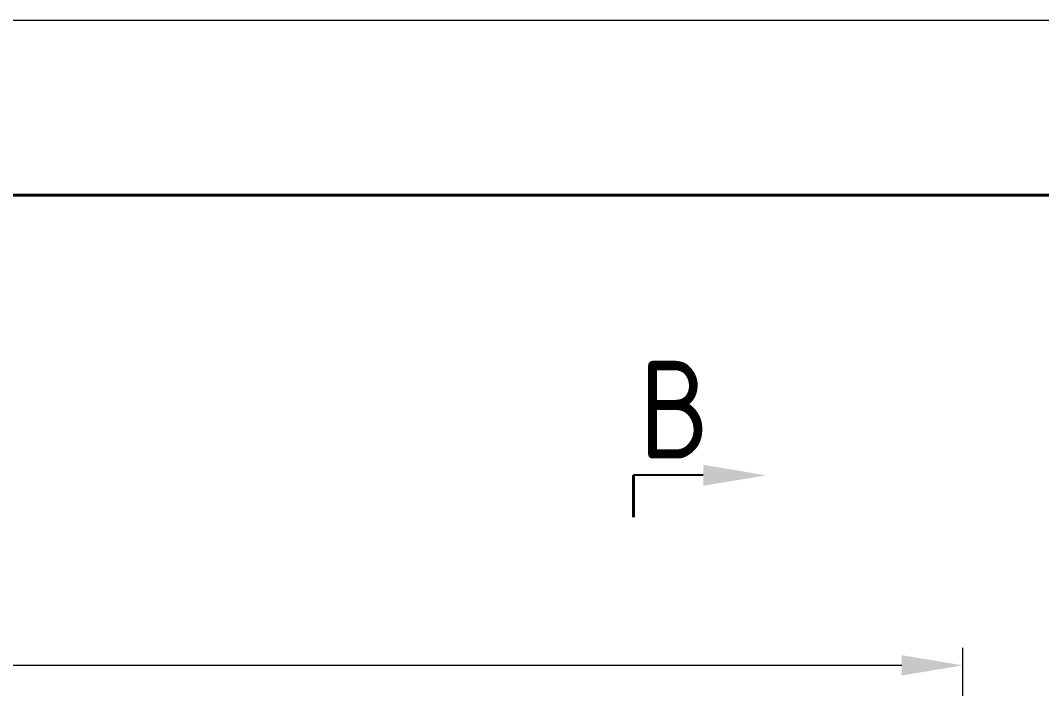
# Model space of a CAD drawing. Header units: millimetres. Extents: x 52110 to 400893, y -153728 to 31997.
# Drawn here: x 184523 to 186863, y -33071 to -31541 of the extents above; entities that cross this region are included whole.
import ezdxf

# ---------------------------------------------------------------- set-up
doc = ezdxf.new("R2010")
doc.units = ezdxf.units.MM
doc.header["$LTSCALE"] = 500
for name, color, linetype, lineweight in [('BIAOZHU', 3, 'Continuous', 25), ('SHI', 7, 'Continuous', 40), ('WEN', 3, 'Continuous', 20), ('XI', 2, 'Continuous', 20)]:
    doc.layers.add(name, color=color, linetype=linetype, lineweight=lineweight)
doc.styles.add('GB', font='gbenor.shx', dxfattribs={"bigfont": 'gbcbig.shx'})
doc.dimstyles.new('ISO-25$0', dxfattribs={"dimscale": 40, "dimtxt": 3.5, "dimasz": 3.5, "dimexe": 1, "dimexo": 0.2, "dimgap": 1.2, "dimtad": 1, "dimtoh": 1, "dimdec": 1, "dimzin": 9, "dimdsep": 46, "dimtxsty": 'GB', "dimcen": 0, "dimclrd": 3, "dimclre": 3, "dimclrt": 256, "dimadec": 0, "dimazin": 2, "dimtfac": 1, "dimtdec": 1, "dimtix": 1, "dimtmove": 0, "dimatfit": 3, "dimldrblk": 'DOTSMALL', "dimfxl": 0, "dimlwd": -1, "dimlwe": 20, "dimarcsym": 0})

# ---------------------------------------------------------------- blocks, each defined once
blk = doc.blocks.new('*D1107')
at = {"layer": 'Defpoints', "color": 0}
for p in [(165202.4, -33018.2), (165202.4, -35031.8), (186682.4, -35031.8)]:
    blk.add_point(p, dxfattribs=at)
at = {"layer": 'WEN', "color": 3, "linetype": 'ByBlock', "lineweight": 20}
for p, q in [((165202.4, -35023.8), (165202.4, -32978.2)), ((186682.4, -35023.8), (186682.4, -32978.2))]:
    blk.add_line(p, q, dxfattribs=at)
at = {"layer": 'WEN', "color": 3, "linetype": 'ByBlock'}
blk.add_line((186542.4, -33018.2), (165342.4, -33018.2), dxfattribs=at)
at = {"layer": 'WEN', "color": 3}
for points in [[(165342.4, -32994.9), (165342.4, -33041.5), (165202.4, -33018.2)], [(186542.4, -32994.9), (186542.4, -33041.5), (186682.4, -33018.2)]]:
    blk.add_solid(points, dxfattribs=at)
at = {"layer": 'WEN', "insert": (175942.4, -32895.6), "char_height": 140, "attachment_point": 5, "style": 'GB'}
blk.add_mtext('21480(砌体尺寸）', dxfattribs=at)
blk = doc.blocks.new('_DotSmall')
at = {"color": 0, "linetype": 'ByBlock', "const_width": 0.5}
blk.add_lwpolyline([(-0.0625, 0, 1), (0.0625, 0, 1)], format="xyb", close=True, dxfattribs=at)
blk = doc.blocks.new('剖切箭头(上右)')
at = {"layer": 'BIAOZHU'}
blk.add_line((5, 0), (0, 0), dxfattribs=at)
blk.add_solid([(5, 0.75), (5, -0.75), (9.5, 0)], dxfattribs=at)
at = {"layer": 'SHI'}
blk.add_line((0, 0), (0, -3), dxfattribs=at)
at = {"layer": 'BIAOZHU', "style": 'GB', "flags": 8}
blk.add_attdef('A', (0.407, 1.204), '', height=7, dxfattribs=at)

msp = doc.modelspace()

# ---------------------------------------------------------------- linework, layer by layer
at = {"layer": 'SHI'}
msp.add_lwpolyline([(158824.12385, -54901.45688), (191064.12385, -54901.45688), (191064.12385, -31941.45688), (158824.12385, -31941.45688)], close=True, dxfattribs=at)
at = {"layer": 'XI'}
msp.add_lwpolyline([(157824.12385, -55301.45688), (191464.12385, -55301.45688), (191464.12385, -31541.45688), (157824.12385, -31541.45688)], close=True, dxfattribs=at)

# ---------------------------------------------------------------- block references
ref = msp.add_blockref('剖切箭头(上右)', (185927.40863, -32582.98051), dxfattribs=dict(xscale=32, yscale=32, zscale=32))
ref.add_attrib('A', 'B', (185940.44226, -32544.45637), dxfattribs={"layer": 'BIAOZHU', "height": 224, "style": 'GB'})

# ---------------------------------------------------------------- dimensions: what is measured, and where the dimension line sits
at = {"layer": 'WEN'}
dim = msp.add_linear_dim(base=(165202.40863, -33018.19021), p1=(186682.40863, -35031.76003), p2=(165202.40863, -35031.76003), text='<>(砌体尺寸）', dimstyle='ISO-25$0', override={"dimatfit": 0, "dimfxl": 1.8}, dxfattribs=at)
dim.commit()
dim.dimension.update_dxf_attribs({"geometry": '*D1107', "text_midpoint": (175942.40863, -32895.55786)})

doc.saveas('drawing.dxf')
